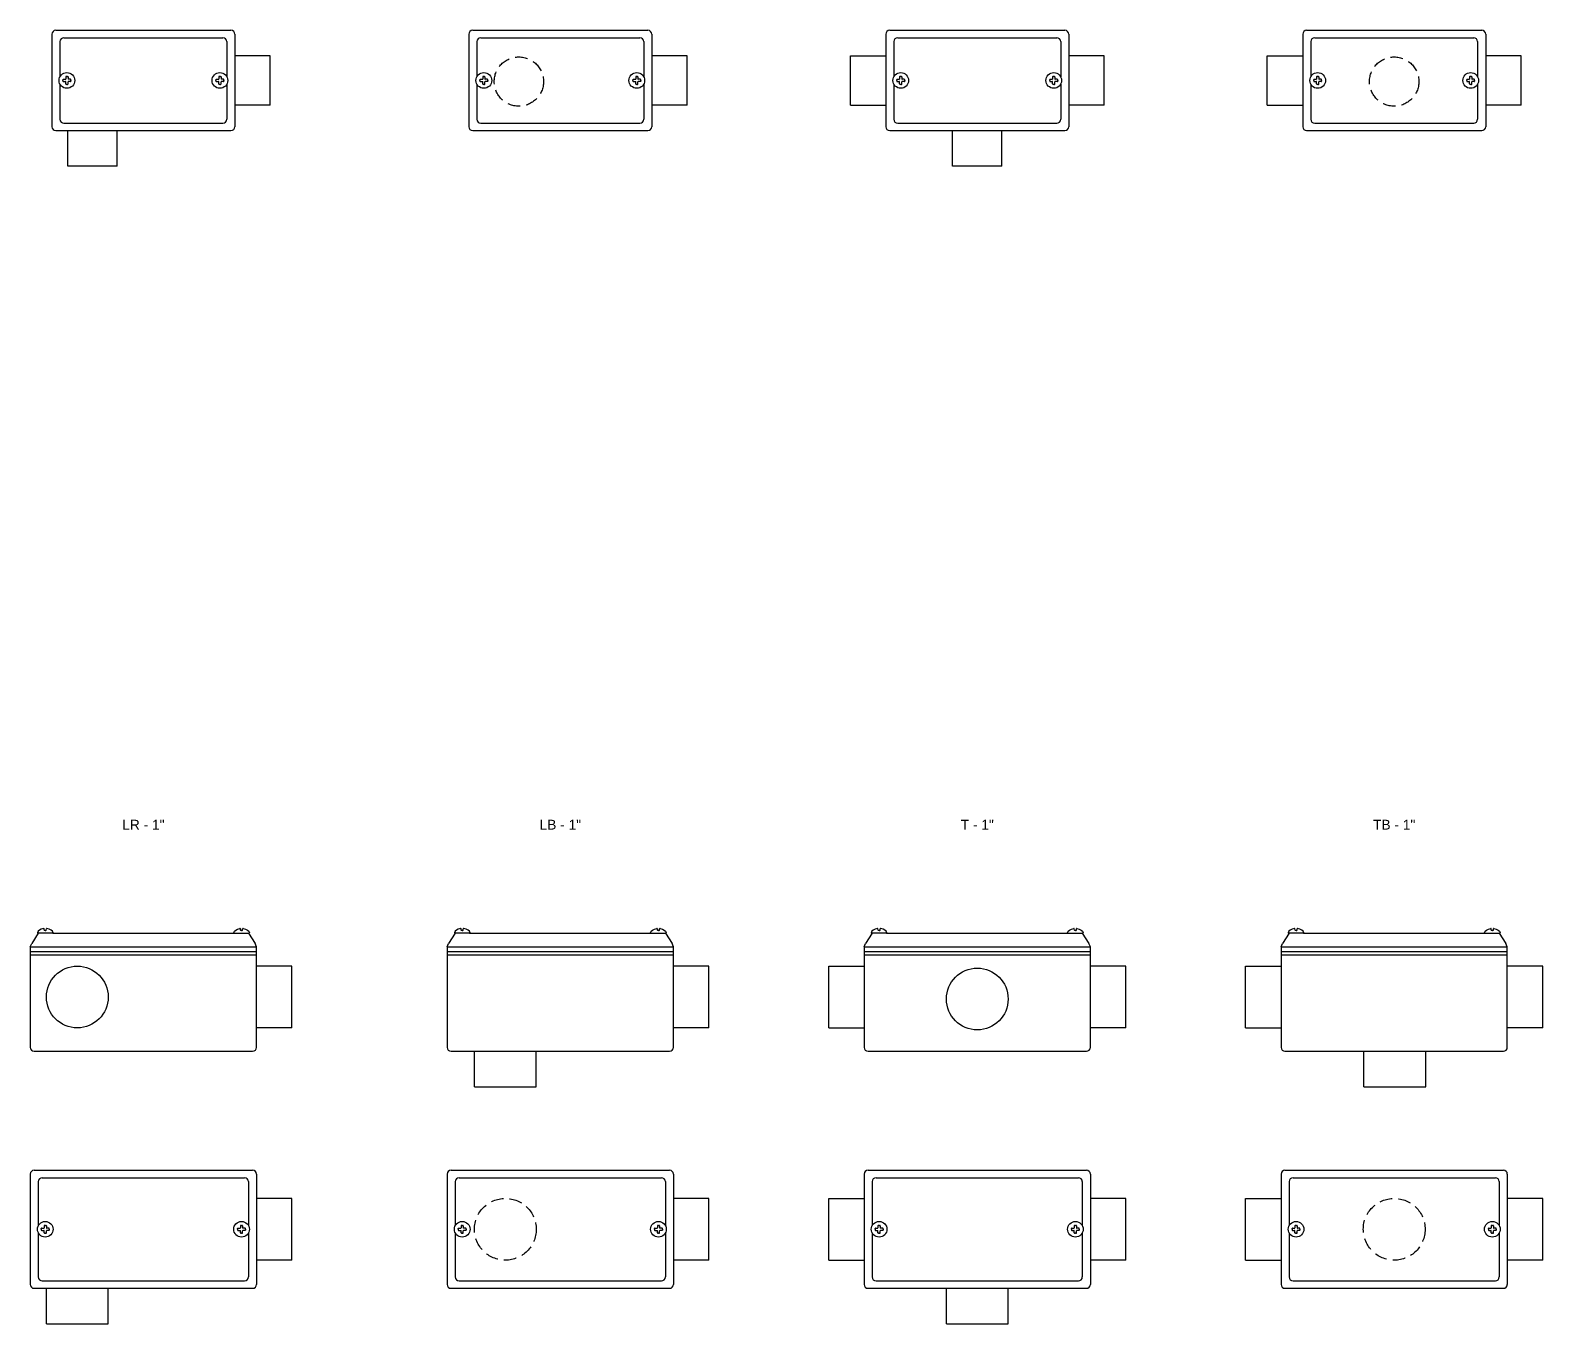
# Model space of a CAD drawing. Header units: millimetres. Extents: x -1637 to 3313, y 823 to 4086.
# Drawn here: x 1237 to 2005, y 2667 to 3324 of the extents above; entities that cross this region are included whole.
import ezdxf
from ezdxf.enums import TextEntityAlignment as Align

# ---------------------------------------------------------------- set-up
doc = ezdxf.new("R2010")
doc.units = ezdxf.units.MM
doc.linetypes.add('HIDDEN', pattern=[9.525, 6.35, -3.175])
doc.layers.add('CONDULETE', color=8, linetype='Continuous')
doc.layers.add('FURO VASADO', color=251, linetype='HIDDEN')
doc.styles.get("Standard").update_dxf_attribs({"font": 'arial.ttf'})

msp = doc.modelspace()

# ---------------------------------------------------------------- linework, layer by layer
at = {"layer": 'CONDULETE'}
for p, q in [((1247.75, 3321.8), (1247.75, 3274.8)), ((1249.75, 3323.8), (1338.75, 3323.8)), ((1340.75, 3321.8), (1340.75, 3274.8)), ((1459.65, 3321.8), (1459.65, 3274.8)), ((1461.65, 3323.8), (1550.65, 3323.8)), ((1552.65, 3321.8), (1552.65, 3274.8)), ((1671.56, 3321.8), (1671.56, 3274.8)), ((1673.56, 3323.8), (1762.56, 3323.8)), ((1764.56, 3321.8), (1764.56, 3274.8)), ((1883.46, 3321.8), (1883.46, 3274.8)), ((1885.46, 3323.8), (1974.46, 3323.8)), ((1976.46, 3321.8), (1976.46, 3274.8)), ((1251.85, 3318.01), (1251.85, 3300.17)), ((1253.85, 3320.01), (1334.65, 3320.01)), ((1336.65, 3318.01), (1336.65, 3300.17)), ((1463.75, 3318.01), (1463.75, 3300.17)), ((1465.75, 3320.01), (1546.56, 3320.01)), ((1548.56, 3318.01), (1548.56, 3300.17)), ((1675.65, 3318.01), (1675.65, 3300.17)), ((1677.65, 3320.01), (1758.46, 3320.01)), ((1760.46, 3318.01), (1760.46, 3300.17)), ((1887.56, 3318.01), (1887.56, 3300.17)), ((1889.56, 3320.01), (1970.37, 3320.01)), ((1972.37, 3318.01), (1972.37, 3300.17)), ((1358.75, 3310.83), (1340.75, 3310.83)), ((1358.75, 3285.78), (1358.75, 3310.83)), ((1570.65, 3310.83), (1552.65, 3310.83)), ((1570.65, 3285.78), (1570.65, 3310.83)), ((1653.56, 3310.83), (1671.56, 3310.83)), ((1653.56, 3285.78), (1653.56, 3310.83)), ((1782.56, 3310.83), (1764.56, 3310.83)), ((1782.56, 3285.78), (1782.56, 3310.83)), ((1865.46, 3310.83), (1883.46, 3310.83)), ((1865.46, 3285.78), (1865.46, 3310.83)), ((1994.46, 3310.83), (1976.46, 3310.83)), ((1994.46, 3285.78), (1994.46, 3310.83)), ((1253.38, 3298.3), (1253.38, 3298.67)), ((1253.38, 3298.3), (1253.38, 3297.93)), ((1253.58, 3298.87), (1254.64, 3298.87)), ((1254.8, 3300.1), (1254.8, 3299.03)), ((1255.37, 3300.3), (1255, 3300.3)), ((1255.37, 3300.3), (1255.74, 3300.3)), ((1255.94, 3300.1), (1255.94, 3299.03)), ((1257.17, 3298.87), (1256.1, 3298.87)), ((1257.37, 3298.3), (1257.37, 3298.67)), ((1257.37, 3298.3), (1257.37, 3297.93)), ((1331.13, 3298.3), (1331.13, 3298.67)), ((1331.13, 3298.3), (1331.13, 3297.93)), ((1331.33, 3298.87), (1332.4, 3298.87)), ((1332.56, 3300.1), (1332.56, 3299.03)), ((1333.13, 3300.3), (1332.76, 3300.3)), ((1333.13, 3300.3), (1333.5, 3300.3)), ((1333.7, 3300.1), (1333.7, 3299.03)), ((1334.92, 3298.87), (1333.86, 3298.87)), ((1335.12, 3298.3), (1335.12, 3298.67)), ((1335.12, 3298.3), (1335.12, 3297.93)), ((1465.28, 3298.3), (1465.28, 3298.67)), ((1465.28, 3298.3), (1465.28, 3297.93)), ((1465.48, 3298.87), (1466.55, 3298.87)), ((1466.71, 3300.1), (1466.71, 3299.03)), ((1467.28, 3300.3), (1466.91, 3300.3)), ((1467.28, 3300.3), (1467.65, 3300.3)), ((1467.85, 3300.1), (1467.85, 3299.03)), ((1469.07, 3298.87), (1468.01, 3298.87)), ((1469.27, 3298.3), (1469.27, 3298.67)), ((1469.27, 3298.3), (1469.27, 3297.93)), ((1543.04, 3298.3), (1543.04, 3298.67)), ((1543.04, 3298.3), (1543.04, 3297.93)), ((1543.24, 3298.87), (1544.3, 3298.87)), ((1544.46, 3300.1), (1544.46, 3299.03)), ((1545.03, 3300.3), (1544.66, 3300.3)), ((1545.03, 3300.3), (1545.4, 3300.3)), ((1545.6, 3300.1), (1545.6, 3299.03)), ((1546.83, 3298.87), (1545.76, 3298.87)), ((1547.03, 3298.3), (1547.03, 3298.67)), ((1547.03, 3298.3), (1547.03, 3297.93)), ((1677.19, 3298.3), (1677.19, 3298.67)), ((1677.19, 3298.3), (1677.19, 3297.93)), ((1677.39, 3298.87), (1678.45, 3298.87)), ((1678.61, 3300.1), (1678.61, 3299.03)), ((1679.18, 3300.3), (1678.81, 3300.3)), ((1679.18, 3300.3), (1679.55, 3300.3)), ((1679.75, 3300.1), (1679.75, 3299.03)), ((1680.98, 3298.87), (1679.91, 3298.87)), ((1681.18, 3298.3), (1681.18, 3298.67)), ((1681.18, 3298.3), (1681.18, 3297.93)), ((1754.94, 3298.3), (1754.94, 3298.67)), ((1754.94, 3298.3), (1754.94, 3297.93)), ((1755.14, 3298.87), (1756.21, 3298.87)), ((1756.37, 3300.1), (1756.37, 3299.03)), ((1756.94, 3300.3), (1756.57, 3300.3)), ((1756.94, 3300.3), (1757.31, 3300.3)), ((1757.51, 3300.1), (1757.51, 3299.03)), ((1758.73, 3298.87), (1757.67, 3298.87)), ((1758.93, 3298.3), (1758.93, 3298.67)), ((1758.93, 3298.3), (1758.93, 3297.93)), ((1889.09, 3298.3), (1889.09, 3298.67)), ((1889.09, 3298.3), (1889.09, 3297.93)), ((1889.29, 3298.87), (1890.36, 3298.87)), ((1890.52, 3300.1), (1890.52, 3299.03)), ((1891.09, 3300.3), (1890.72, 3300.3)), ((1891.09, 3300.3), (1891.46, 3300.3)), ((1891.66, 3300.1), (1891.66, 3299.03)), ((1892.88, 3298.87), (1891.82, 3298.87)), ((1893.08, 3298.3), (1893.08, 3298.67)), ((1893.08, 3298.3), (1893.08, 3297.93)), ((1966.85, 3298.3), (1966.85, 3298.67)), ((1966.85, 3298.3), (1966.85, 3297.93)), ((1967.05, 3298.87), (1968.11, 3298.87)), ((1968.27, 3300.1), (1968.27, 3299.03)), ((1968.84, 3300.3), (1968.47, 3300.3)), ((1968.84, 3300.3), (1969.21, 3300.3)), ((1969.41, 3300.1), (1969.41, 3299.03)), ((1970.64, 3298.87), (1969.57, 3298.87)), ((1970.84, 3298.3), (1970.84, 3298.67)), ((1970.84, 3298.3), (1970.84, 3297.93)), ((1251.85, 3296.44), (1251.85, 3278.6)), ((1253.58, 3297.73), (1254.64, 3297.73)), ((1254.8, 3296.51), (1254.8, 3297.57)), ((1255.37, 3296.31), (1255, 3296.31)), ((1255.37, 3296.31), (1255.74, 3296.31)), ((1255.94, 3296.51), (1255.94, 3297.57)), ((1257.17, 3297.73), (1256.1, 3297.73)), ((1331.33, 3297.73), (1332.4, 3297.73)), ((1332.56, 3296.51), (1332.56, 3297.57)), ((1333.13, 3296.31), (1332.76, 3296.31)), ((1333.13, 3296.31), (1333.5, 3296.31)), ((1333.7, 3296.51), (1333.7, 3297.57)), ((1334.92, 3297.73), (1333.86, 3297.73)), ((1336.65, 3296.44), (1336.65, 3278.6)), ((1463.75, 3296.44), (1463.75, 3278.6)), ((1465.48, 3297.73), (1466.55, 3297.73)), ((1466.71, 3296.51), (1466.71, 3297.57)), ((1467.28, 3296.31), (1466.91, 3296.31)), ((1467.28, 3296.31), (1467.65, 3296.31)), ((1467.85, 3296.51), (1467.85, 3297.57)), ((1469.07, 3297.73), (1468.01, 3297.73)), ((1543.24, 3297.73), (1544.3, 3297.73)), ((1544.46, 3296.51), (1544.46, 3297.57)), ((1545.03, 3296.31), (1544.66, 3296.31)), ((1545.03, 3296.31), (1545.4, 3296.31)), ((1545.6, 3296.51), (1545.6, 3297.57)), ((1546.83, 3297.73), (1545.76, 3297.73)), ((1548.56, 3296.44), (1548.56, 3278.6)), ((1675.65, 3296.44), (1675.65, 3278.6)), ((1677.39, 3297.73), (1678.45, 3297.73)), ((1678.61, 3296.51), (1678.61, 3297.57)), ((1679.18, 3296.31), (1678.81, 3296.31)), ((1679.18, 3296.31), (1679.55, 3296.31)), ((1679.75, 3296.51), (1679.75, 3297.57)), ((1680.98, 3297.73), (1679.91, 3297.73)), ((1755.14, 3297.73), (1756.21, 3297.73)), ((1756.37, 3296.51), (1756.37, 3297.57)), ((1756.94, 3296.31), (1756.57, 3296.31)), ((1756.94, 3296.31), (1757.31, 3296.31)), ((1757.51, 3296.51), (1757.51, 3297.57)), ((1758.73, 3297.73), (1757.67, 3297.73)), ((1760.46, 3296.44), (1760.46, 3278.6)), ((1887.56, 3296.44), (1887.56, 3278.6)), ((1889.29, 3297.73), (1890.36, 3297.73)), ((1890.52, 3296.51), (1890.52, 3297.57)), ((1891.09, 3296.31), (1890.72, 3296.31)), ((1891.09, 3296.31), (1891.46, 3296.31)), ((1891.66, 3296.51), (1891.66, 3297.57)), ((1892.88, 3297.73), (1891.82, 3297.73)), ((1967.05, 3297.73), (1968.11, 3297.73)), ((1968.27, 3296.51), (1968.27, 3297.57)), ((1968.84, 3296.31), (1968.47, 3296.31)), ((1968.84, 3296.31), (1969.21, 3296.31)), ((1969.41, 3296.51), (1969.41, 3297.57)), ((1970.64, 3297.73), (1969.57, 3297.73)), ((1972.37, 3296.44), (1972.37, 3278.6)), ((1358.75, 3285.78), (1340.75, 3285.78)), ((1570.65, 3285.78), (1552.65, 3285.78)), ((1653.56, 3285.78), (1671.56, 3285.78)), ((1782.56, 3285.78), (1764.56, 3285.78)), ((1865.46, 3285.78), (1883.46, 3285.78)), ((1994.46, 3285.78), (1976.46, 3285.78)), ((1253.85, 3276.6), (1334.65, 3276.6)), ((1465.75, 3276.6), (1546.56, 3276.6)), ((1677.65, 3276.6), (1758.46, 3276.6)), ((1889.56, 3276.6), (1970.37, 3276.6)), ((1249.75, 3272.8), (1338.75, 3272.8)), ((1255.92, 3254.8), (1255.92, 3272.8)), ((1280.97, 3254.8), (1280.97, 3272.8)), ((1461.65, 3272.8), (1550.65, 3272.8)), ((1673.56, 3272.8), (1762.56, 3272.8)), ((1705.53, 3254.8), (1705.53, 3272.8)), ((1730.58, 3254.8), (1730.58, 3272.8)), ((1885.46, 3272.8), (1974.46, 3272.8)), ((1280.97, 3254.8), (1255.92, 3254.8)), ((1730.58, 3254.8), (1705.53, 3254.8)), ((1236.75, 2858.12), (1237.47, 2859.78)), ((1240.85, 2864.99), (1237.47, 2859.78)), ((1248.15, 2864.99), (1240.6, 2864.99)), ((1243.85, 2866.62), (1243.8, 2867.18)), ((1244.37, 2866.44), (1244.05, 2866.44)), ((1244.37, 2866.44), (1244.69, 2866.44)), ((1244.89, 2866.62), (1244.94, 2867.18)), ((1248.15, 2864.99), (1340.35, 2864.99)), ((1340.35, 2864.99), (1347.9, 2864.99)), ((1343.61, 2866.62), (1343.56, 2867.18)), ((1344.13, 2866.44), (1343.81, 2866.44)), ((1344.13, 2866.44), (1344.45, 2866.44)), ((1344.65, 2866.62), (1344.7, 2867.18)), ((1347.65, 2864.99), (1351.03, 2859.78)), ((1351.75, 2858.12), (1351.03, 2859.78)), ((1448.65, 2858.12), (1449.38, 2859.78)), ((1452.75, 2864.99), (1449.38, 2859.78)), ((1460.05, 2864.99), (1452.5, 2864.99)), ((1455.76, 2866.62), (1455.71, 2867.18)), ((1456.28, 2866.44), (1455.96, 2866.44)), ((1456.28, 2866.44), (1456.6, 2866.44)), ((1456.8, 2866.62), (1456.85, 2867.18)), ((1460.05, 2864.99), (1552.26, 2864.99)), ((1552.26, 2864.99), (1559.81, 2864.99)), ((1555.51, 2866.62), (1555.46, 2867.18)), ((1556.03, 2866.44), (1555.71, 2866.44)), ((1556.03, 2866.44), (1556.35, 2866.44)), ((1556.55, 2866.62), (1556.6, 2867.18)), ((1559.56, 2864.99), (1562.93, 2859.78)), ((1563.65, 2858.12), (1562.93, 2859.78)), ((1660.56, 2858.12), (1661.28, 2859.78)), ((1664.65, 2864.99), (1661.28, 2859.78)), ((1671.95, 2864.99), (1664.41, 2864.99)), ((1667.66, 2866.62), (1667.61, 2867.18)), ((1668.18, 2866.44), (1667.86, 2866.44)), ((1668.18, 2866.44), (1668.5, 2866.44)), ((1668.7, 2866.62), (1668.75, 2867.18)), ((1671.95, 2864.99), (1764.16, 2864.99)), ((1764.16, 2864.99), (1771.71, 2864.99)), ((1767.42, 2866.62), (1767.37, 2867.18)), ((1767.94, 2866.44), (1767.62, 2866.44)), ((1767.94, 2866.44), (1768.26, 2866.44)), ((1768.46, 2866.62), (1768.51, 2867.18)), ((1771.46, 2864.99), (1774.83, 2859.78)), ((1775.56, 2858.12), (1774.83, 2859.78)), ((1872.46, 2858.12), (1873.19, 2859.78)), ((1876.56, 2864.99), (1873.19, 2859.78)), ((1883.86, 2864.99), (1876.31, 2864.99)), ((1879.57, 2866.62), (1879.52, 2867.18)), ((1880.09, 2866.44), (1879.77, 2866.44)), ((1880.09, 2866.44), (1880.41, 2866.44)), ((1880.6, 2866.62), (1880.66, 2867.18)), ((1883.86, 2864.99), (1976.07, 2864.99)), ((1976.07, 2864.99), (1983.61, 2864.99)), ((1979.32, 2866.62), (1979.27, 2867.18)), ((1979.84, 2866.44), (1979.52, 2866.44)), ((1979.84, 2866.44), (1980.16, 2866.44)), ((1980.36, 2866.62), (1980.41, 2867.18)), ((1983.37, 2864.99), (1986.74, 2859.78)), ((1987.46, 2858.12), (1986.74, 2859.78)), ((1236.75, 2858.12), (1236.75, 2806.99)), ((1236.75, 2858.12), (1351.75, 2858.12)), ((1236.75, 2855.65), (1351.75, 2855.65)), ((1236.75, 2853.99), (1351.75, 2853.99)), ((1351.75, 2806.99), (1351.75, 2858.12)), ((1448.65, 2858.12), (1448.65, 2806.99)), ((1448.65, 2858.12), (1563.65, 2858.12)), ((1448.65, 2855.65), (1563.65, 2855.65)), ((1448.65, 2853.99), (1563.65, 2853.99)), ((1563.65, 2806.99), (1563.65, 2858.12)), ((1660.56, 2858.12), (1660.56, 2806.99)), ((1660.56, 2858.12), (1775.56, 2858.12)), ((1660.56, 2855.65), (1775.56, 2855.65)), ((1660.56, 2853.99), (1775.56, 2853.99)), ((1775.56, 2806.99), (1775.56, 2858.12)), ((1872.46, 2858.12), (1872.46, 2806.99)), ((1872.46, 2858.12), (1987.46, 2858.12)), ((1872.46, 2855.65), (1987.46, 2855.65)), ((1872.46, 2853.99), (1987.46, 2853.99)), ((1987.46, 2806.99), (1987.46, 2858.12)), ((1369.75, 2848.26), (1351.75, 2848.26)), ((1369.75, 2816.86), (1369.75, 2848.26)), ((1581.65, 2848.26), (1563.65, 2848.26)), ((1581.65, 2816.86), (1581.65, 2848.26)), ((1642.56, 2848.26), (1660.56, 2848.26)), ((1642.56, 2816.86), (1642.56, 2848.26)), ((1793.56, 2848.26), (1775.56, 2848.26)), ((1793.56, 2816.86), (1793.56, 2848.26)), ((1854.46, 2848.26), (1872.46, 2848.26)), ((1854.46, 2816.86), (1854.46, 2848.26)), ((2005.46, 2848.26), (1987.46, 2848.26)), ((2005.46, 2816.86), (2005.46, 2848.26)), ((1369.75, 2816.86), (1351.75, 2816.86)), ((1581.65, 2816.86), (1563.65, 2816.86)), ((1642.56, 2816.86), (1660.56, 2816.86)), ((1793.56, 2816.86), (1775.56, 2816.86)), ((1854.46, 2816.86), (1872.46, 2816.86)), ((2005.46, 2816.86), (1987.46, 2816.86)), ((1238.75, 2804.99), (1349.75, 2804.99)), ((1450.65, 2804.99), (1561.65, 2804.99)), ((1462.5, 2786.99), (1462.5, 2804.99)), ((1493.9, 2786.99), (1493.9, 2804.99)), ((1662.56, 2804.99), (1773.56, 2804.99)), ((1874.46, 2804.99), (1985.46, 2804.99)), ((1914.56, 2786.99), (1914.56, 2804.99)), ((1945.96, 2786.99), (1945.96, 2804.99)), ((1462.5, 2786.99), (1493.9, 2786.99)), ((1914.56, 2786.99), (1945.96, 2786.99)), ((1238.75, 2744.56), (1349.75, 2744.56)), ((1450.65, 2744.56), (1561.65, 2744.56)), ((1662.56, 2744.56), (1773.56, 2744.56)), ((1874.46, 2744.56), (1985.46, 2744.56)), ((1236.75, 2742.56), (1236.75, 2686.56)), ((1240.85, 2738.76), (1240.85, 2716.42)), ((1242.85, 2740.76), (1345.65, 2740.76)), ((1347.65, 2738.76), (1347.65, 2716.42)), ((1351.75, 2742.56), (1351.75, 2686.56)), ((1448.65, 2742.56), (1448.65, 2686.56)), ((1452.75, 2738.76), (1452.75, 2716.42)), ((1454.75, 2740.76), (1557.56, 2740.76)), ((1559.56, 2738.76), (1559.56, 2716.42)), ((1563.65, 2742.56), (1563.65, 2686.56)), ((1660.56, 2742.56), (1660.56, 2686.56)), ((1664.65, 2738.76), (1664.65, 2716.42)), ((1666.65, 2740.76), (1769.46, 2740.76)), ((1771.46, 2738.76), (1771.46, 2716.42)), ((1775.56, 2742.56), (1775.56, 2686.56)), ((1872.46, 2742.56), (1872.46, 2686.56)), ((1876.56, 2738.76), (1876.56, 2716.42)), ((1878.56, 2740.76), (1981.37, 2740.76)), ((1983.37, 2738.76), (1983.37, 2716.42)), ((1987.46, 2742.56), (1987.46, 2686.56)), ((1369.75, 2730.26), (1351.75, 2730.26)), ((1369.75, 2698.86), (1369.75, 2730.26)), ((1581.65, 2730.26), (1563.65, 2730.26)), ((1581.65, 2698.86), (1581.65, 2730.26)), ((1642.56, 2730.26), (1660.56, 2730.26)), ((1642.56, 2698.86), (1642.56, 2730.26)), ((1793.56, 2730.26), (1775.56, 2730.26)), ((1793.56, 2698.86), (1793.56, 2730.26)), ((1854.46, 2730.26), (1872.46, 2730.26)), ((1854.46, 2698.86), (1854.46, 2730.26)), ((2005.46, 2730.26), (1987.46, 2730.26)), ((2005.46, 2698.86), (2005.46, 2730.26)), ((1242.38, 2714.56), (1242.38, 2714.93)), ((1242.38, 2714.56), (1242.38, 2714.19)), ((1242.58, 2715.13), (1243.64, 2715.13)), ((1242.58, 2713.99), (1243.64, 2713.99)), ((1243.8, 2716.35), (1243.8, 2715.29)), ((1243.8, 2712.76), (1243.8, 2713.83)), ((1244.37, 2716.55), (1244, 2716.55)), ((1244.37, 2716.55), (1244.74, 2716.55)), ((1244.94, 2716.35), (1244.94, 2715.29)), ((1244.94, 2712.76), (1244.94, 2713.83)), ((1246.17, 2715.13), (1245.1, 2715.13)), ((1246.17, 2713.99), (1245.1, 2713.99)), ((1246.37, 2714.56), (1246.37, 2714.93)), ((1246.37, 2714.56), (1246.37, 2714.19)), ((1342.13, 2714.56), (1342.13, 2714.93)), ((1342.13, 2714.56), (1342.13, 2714.19)), ((1342.33, 2715.13), (1343.4, 2715.13)), ((1342.33, 2713.99), (1343.4, 2713.99)), ((1343.56, 2716.35), (1343.56, 2715.29)), ((1343.56, 2712.76), (1343.56, 2713.83)), ((1344.13, 2716.55), (1343.76, 2716.55)), ((1344.13, 2716.55), (1344.5, 2716.55)), ((1344.7, 2716.35), (1344.7, 2715.29)), ((1344.7, 2712.76), (1344.7, 2713.83)), ((1345.92, 2715.13), (1344.86, 2715.13)), ((1345.92, 2713.99), (1344.86, 2713.99)), ((1346.12, 2714.56), (1346.12, 2714.93)), ((1346.12, 2714.56), (1346.12, 2714.19)), ((1454.28, 2714.56), (1454.28, 2714.93)), ((1454.28, 2714.56), (1454.28, 2714.19)), ((1454.48, 2715.13), (1455.55, 2715.13)), ((1454.48, 2713.99), (1455.55, 2713.99)), ((1455.71, 2716.35), (1455.71, 2715.29)), ((1455.71, 2712.76), (1455.71, 2713.83)), ((1456.28, 2716.55), (1455.91, 2716.55)), ((1456.28, 2716.55), (1456.65, 2716.55)), ((1456.85, 2716.35), (1456.85, 2715.29)), ((1456.85, 2712.76), (1456.85, 2713.83)), ((1458.07, 2715.13), (1457.01, 2715.13)), ((1458.07, 2713.99), (1457.01, 2713.99)), ((1458.27, 2714.56), (1458.27, 2714.93)), ((1458.27, 2714.56), (1458.27, 2714.19)), ((1554.04, 2714.56), (1554.04, 2714.93)), ((1554.04, 2714.56), (1554.04, 2714.19)), ((1554.24, 2715.13), (1555.3, 2715.13)), ((1554.24, 2713.99), (1555.3, 2713.99)), ((1555.46, 2716.35), (1555.46, 2715.29)), ((1555.46, 2712.76), (1555.46, 2713.83)), ((1556.03, 2716.55), (1555.66, 2716.55)), ((1556.03, 2716.55), (1556.4, 2716.55)), ((1556.6, 2716.35), (1556.6, 2715.29)), ((1556.6, 2712.76), (1556.6, 2713.83)), ((1557.83, 2715.13), (1556.76, 2715.13)), ((1557.83, 2713.99), (1556.76, 2713.99)), ((1558.03, 2714.56), (1558.03, 2714.93)), ((1558.03, 2714.56), (1558.03, 2714.19)), ((1666.19, 2714.56), (1666.19, 2714.93)), ((1666.19, 2714.56), (1666.19, 2714.19)), ((1666.39, 2715.13), (1667.45, 2715.13)), ((1666.39, 2713.99), (1667.45, 2713.99)), ((1667.61, 2716.35), (1667.61, 2715.29)), ((1667.61, 2712.76), (1667.61, 2713.83)), ((1668.18, 2716.55), (1667.81, 2716.55)), ((1668.18, 2716.55), (1668.55, 2716.55)), ((1668.75, 2716.35), (1668.75, 2715.29)), ((1668.75, 2712.76), (1668.75, 2713.83)), ((1669.98, 2715.13), (1668.91, 2715.13)), ((1669.98, 2713.99), (1668.91, 2713.99)), ((1670.18, 2714.56), (1670.18, 2714.93)), ((1670.18, 2714.56), (1670.18, 2714.19)), ((1765.94, 2714.56), (1765.94, 2714.93)), ((1765.94, 2714.56), (1765.94, 2714.19)), ((1766.14, 2715.13), (1767.21, 2715.13)), ((1766.14, 2713.99), (1767.21, 2713.99)), ((1767.37, 2716.35), (1767.37, 2715.29)), ((1767.37, 2712.76), (1767.37, 2713.83)), ((1767.94, 2716.55), (1767.57, 2716.55)), ((1767.94, 2716.55), (1768.31, 2716.55)), ((1768.51, 2716.35), (1768.51, 2715.29)), ((1768.51, 2712.76), (1768.51, 2713.83)), ((1769.73, 2715.13), (1768.67, 2715.13)), ((1769.73, 2713.99), (1768.67, 2713.99)), ((1769.93, 2714.56), (1769.93, 2714.93)), ((1769.93, 2714.56), (1769.93, 2714.19)), ((1878.09, 2714.56), (1878.09, 2714.93)), ((1878.09, 2714.56), (1878.09, 2714.19)), ((1878.29, 2715.13), (1879.36, 2715.13)), ((1878.29, 2713.99), (1879.36, 2713.99)), ((1879.52, 2716.35), (1879.52, 2715.29)), ((1879.52, 2712.76), (1879.52, 2713.83)), ((1880.09, 2716.55), (1879.72, 2716.55)), ((1880.09, 2716.55), (1880.46, 2716.55)), ((1880.66, 2716.35), (1880.66, 2715.29)), ((1880.66, 2712.76), (1880.66, 2713.83)), ((1881.88, 2715.13), (1880.82, 2715.13)), ((1881.88, 2713.99), (1880.82, 2713.99)), ((1882.08, 2714.56), (1882.08, 2714.93)), ((1882.08, 2714.56), (1882.08, 2714.19)), ((1977.85, 2714.56), (1977.85, 2714.93)), ((1977.85, 2714.56), (1977.85, 2714.19)), ((1978.05, 2715.13), (1979.11, 2715.13)), ((1978.05, 2713.99), (1979.11, 2713.99)), ((1979.27, 2716.35), (1979.27, 2715.29)), ((1979.27, 2712.76), (1979.27, 2713.83)), ((1979.84, 2716.55), (1979.47, 2716.55)), ((1979.84, 2716.55), (1980.21, 2716.55)), ((1980.41, 2716.35), (1980.41, 2715.29)), ((1980.41, 2712.76), (1980.41, 2713.83)), ((1981.64, 2715.13), (1980.57, 2715.13)), ((1981.64, 2713.99), (1980.57, 2713.99)), ((1981.84, 2714.56), (1981.84, 2714.93)), ((1981.84, 2714.56), (1981.84, 2714.19)), ((1240.85, 2712.69), (1240.85, 2690.35)), ((1240.85, 2708.19), (1240.85, 2690.35)), ((1244.37, 2712.56), (1244, 2712.56)), ((1244.37, 2712.56), (1244.74, 2712.56)), ((1344.13, 2712.56), (1343.76, 2712.56)), ((1344.13, 2712.56), (1344.5, 2712.56)), ((1347.65, 2712.69), (1347.65, 2690.35)), ((1347.65, 2708.19), (1347.65, 2690.35)), ((1452.75, 2712.69), (1452.75, 2690.35)), ((1452.75, 2708.19), (1452.75, 2690.35)), ((1456.28, 2712.56), (1455.91, 2712.56)), ((1456.28, 2712.56), (1456.65, 2712.56)), ((1556.03, 2712.56), (1555.66, 2712.56)), ((1556.03, 2712.56), (1556.4, 2712.56)), ((1559.56, 2712.69), (1559.56, 2690.35)), ((1559.56, 2708.19), (1559.56, 2690.35)), ((1664.65, 2712.69), (1664.65, 2690.35)), ((1664.65, 2708.19), (1664.65, 2690.35)), ((1668.18, 2712.56), (1667.81, 2712.56)), ((1668.18, 2712.56), (1668.55, 2712.56)), ((1767.94, 2712.56), (1767.57, 2712.56)), ((1767.94, 2712.56), (1768.31, 2712.56)), ((1771.46, 2712.69), (1771.46, 2690.35)), ((1771.46, 2708.19), (1771.46, 2690.35)), ((1876.56, 2712.69), (1876.56, 2690.35)), ((1876.56, 2708.19), (1876.56, 2690.35)), ((1880.09, 2712.56), (1879.72, 2712.56)), ((1880.09, 2712.56), (1880.46, 2712.56)), ((1979.84, 2712.56), (1979.47, 2712.56)), ((1979.84, 2712.56), (1980.21, 2712.56)), ((1983.37, 2712.69), (1983.37, 2690.35)), ((1983.37, 2708.19), (1983.37, 2690.35)), ((1369.75, 2698.86), (1351.75, 2698.86)), ((1581.65, 2698.86), (1563.65, 2698.86)), ((1642.56, 2698.86), (1660.56, 2698.86)), ((1793.56, 2698.86), (1775.56, 2698.86)), ((1854.46, 2698.86), (1872.46, 2698.86)), ((2005.46, 2698.86), (1987.46, 2698.86)), ((1238.75, 2684.56), (1349.75, 2684.56)), ((1242.85, 2688.35), (1345.65, 2688.35)), ((1244.95, 2666.56), (1244.95, 2684.56)), ((1276.35, 2666.56), (1276.35, 2684.56)), ((1450.65, 2684.56), (1561.65, 2684.56)), ((1454.75, 2688.35), (1557.56, 2688.35)), ((1662.56, 2684.56), (1773.56, 2684.56)), ((1666.65, 2688.35), (1769.46, 2688.35)), ((1702.36, 2666.56), (1702.36, 2684.56)), ((1733.76, 2666.56), (1733.76, 2684.56)), ((1874.46, 2684.56), (1985.46, 2684.56)), ((1878.56, 2688.35), (1981.37, 2688.35)), ((1244.95, 2666.56), (1276.35, 2666.56)), ((1702.36, 2666.56), (1733.76, 2666.56))]:
    msp.add_line(p, q, dxfattribs=at)
for centre, radius in [((1255.37, 3298.3), 3.99), ((1333.13, 3298.3), 3.99), ((1467.28, 3298.3), 3.99), ((1545.03, 3298.3), 3.99), ((1679.18, 3298.3), 3.99), ((1756.94, 3298.3), 3.99), ((1891.09, 3298.3), 3.99), ((1968.84, 3298.3), 3.99), ((1260.65, 2832.56), 15.7), ((1718.06, 2831.56), 15.7), ((1244.37, 2714.56), 3.99), ((1344.13, 2714.56), 3.99), ((1456.28, 2714.56), 3.99), ((1556.03, 2714.56), 3.99), ((1668.18, 2714.56), 3.99), ((1767.94, 2714.56), 3.99), ((1880.09, 2714.56), 3.99), ((1979.84, 2714.56), 3.99)]:
    msp.add_circle(centre, radius, dxfattribs=at)
for centre, radius, start, end in [((1249.75, 3321.8), 2, 90, 180), ((1338.75, 3321.8), 2, 0, 90), ((1461.65, 3321.8), 2, 90, 180), ((1550.65, 3321.8), 2, 0, 90), ((1673.56, 3321.8), 2, 90, 180), ((1762.56, 3321.8), 2, 0, 90), ((1885.46, 3321.8), 2, 90, 180), ((1974.46, 3321.8), 2, 0, 90), ((1253.85, 3318.01), 2, 90, 180), ((1334.65, 3318.01), 2, 0, 90), ((1465.75, 3318.01), 2, 90, 180), ((1546.56, 3318.01), 2, 0, 90), ((1677.65, 3318.01), 2, 90, 180), ((1758.46, 3318.01), 2, 0, 90), ((1889.56, 3318.01), 2, 90, 180), ((1970.37, 3318.01), 2, 0, 90), ((1253.58, 3298.67), 0.2, 90, 180), ((1253.58, 3297.93), 0.2, 180, 270), ((1254.64, 3299.03), 0.16, 270, 0), ((1255, 3300.1), 0.2, 90, 180), ((1255.74, 3300.1), 0.2, 0, 90), ((1256.1, 3299.03), 0.16, 180, 270), ((1257.17, 3298.67), 0.2, 0, 90), ((1257.17, 3297.93), 0.2, 270, 0), ((1331.33, 3298.67), 0.2, 90, 180), ((1331.33, 3297.93), 0.2, 180, 270), ((1332.4, 3299.03), 0.16, 270, 0), ((1332.76, 3300.1), 0.2, 90, 180), ((1333.5, 3300.1), 0.2, 0, 90), ((1333.86, 3299.03), 0.16, 180, 270), ((1334.92, 3298.67), 0.2, 0, 90), ((1334.92, 3297.93), 0.2, 270, 0), ((1465.48, 3298.67), 0.2, 90, 180), ((1465.48, 3297.93), 0.2, 180, 270), ((1466.55, 3299.03), 0.16, 270, 0), ((1466.91, 3300.1), 0.2, 90, 180), ((1467.65, 3300.1), 0.2, 0, 90), ((1468.01, 3299.03), 0.16, 180, 270), ((1469.07, 3298.67), 0.2, 0, 90), ((1469.07, 3297.93), 0.2, 270, 0), ((1543.24, 3298.67), 0.2, 90, 180), ((1543.24, 3297.93), 0.2, 180, 270), ((1544.3, 3299.03), 0.16, 270, 0), ((1544.66, 3300.1), 0.2, 90, 180), ((1545.4, 3300.1), 0.2, 0, 90), ((1545.76, 3299.03), 0.16, 180, 270), ((1546.83, 3298.67), 0.2, 0, 90), ((1546.83, 3297.93), 0.2, 270, 0), ((1677.39, 3298.67), 0.2, 90, 180), ((1677.39, 3297.93), 0.2, 180, 270), ((1678.45, 3299.03), 0.16, 270, 0), ((1678.81, 3300.1), 0.2, 90, 180), ((1679.55, 3300.1), 0.2, 0, 90), ((1679.91, 3299.03), 0.16, 180, 270), ((1680.98, 3298.67), 0.2, 0, 90), ((1680.98, 3297.93), 0.2, 270, 0), ((1755.14, 3298.67), 0.2, 90, 180), ((1755.14, 3297.93), 0.2, 180, 270), ((1756.21, 3299.03), 0.16, 270, 0), ((1756.57, 3300.1), 0.2, 90, 180), ((1757.31, 3300.1), 0.2, 0, 90), ((1757.67, 3299.03), 0.16, 180, 270), ((1758.73, 3298.67), 0.2, 0, 90), ((1758.73, 3297.93), 0.2, 270, 0), ((1889.29, 3298.67), 0.2, 90, 180), ((1889.29, 3297.93), 0.2, 180, 270), ((1890.36, 3299.03), 0.16, 270, 0), ((1890.72, 3300.1), 0.2, 90, 180), ((1891.46, 3300.1), 0.2, 0, 90), ((1891.82, 3299.03), 0.16, 180, 270), ((1892.88, 3298.67), 0.2, 0, 90), ((1892.88, 3297.93), 0.2, 270, 0), ((1967.05, 3298.67), 0.2, 90, 180), ((1967.05, 3297.93), 0.2, 180, 270), ((1968.11, 3299.03), 0.16, 270, 0), ((1968.47, 3300.1), 0.2, 90, 180), ((1969.21, 3300.1), 0.2, 0, 90), ((1969.57, 3299.03), 0.16, 180, 270), ((1970.64, 3298.67), 0.2, 0, 90), ((1970.64, 3297.93), 0.2, 270, 0), ((1254.64, 3297.57), 0.16, 0, 90), ((1255, 3296.51), 0.2, 180, 270), ((1255.74, 3296.51), 0.2, 270, 0), ((1256.1, 3297.57), 0.16, 90, 180), ((1332.4, 3297.57), 0.16, 0, 90), ((1332.76, 3296.51), 0.2, 180, 270), ((1333.5, 3296.51), 0.2, 270, 0), ((1333.86, 3297.57), 0.16, 90, 180), ((1466.55, 3297.57), 0.16, 0, 90), ((1466.91, 3296.51), 0.2, 180, 270), ((1467.65, 3296.51), 0.2, 270, 0), ((1468.01, 3297.57), 0.16, 90, 180), ((1544.3, 3297.57), 0.16, 0, 90), ((1544.66, 3296.51), 0.2, 180, 270), ((1545.4, 3296.51), 0.2, 270, 0), ((1545.76, 3297.57), 0.16, 90, 180), ((1678.45, 3297.57), 0.16, 0, 90), ((1678.81, 3296.51), 0.2, 180, 270), ((1679.55, 3296.51), 0.2, 270, 0), ((1679.91, 3297.57), 0.16, 90, 180), ((1756.21, 3297.57), 0.16, 0, 90), ((1756.57, 3296.51), 0.2, 180, 270), ((1757.31, 3296.51), 0.2, 270, 0), ((1757.67, 3297.57), 0.16, 90, 180), ((1890.36, 3297.57), 0.16, 0, 90), ((1890.72, 3296.51), 0.2, 180, 270), ((1891.46, 3296.51), 0.2, 270, 0), ((1891.82, 3297.57), 0.16, 90, 180), ((1968.11, 3297.57), 0.16, 0, 90), ((1968.47, 3296.51), 0.2, 180, 270), ((1969.21, 3296.51), 0.2, 270, 0), ((1969.57, 3297.57), 0.16, 90, 180), ((1249.75, 3274.8), 2, 180, 270), ((1253.85, 3278.6), 2, 180, 270), ((1334.65, 3278.6), 2, 270, 0), ((1338.75, 3274.8), 2, 270, 0), ((1461.65, 3274.8), 2, 180, 270), ((1465.75, 3278.6), 2, 180, 270), ((1546.56, 3278.6), 2, 270, 0), ((1550.65, 3274.8), 2, 270, 0), ((1673.56, 3274.8), 2, 180, 270), ((1677.65, 3278.6), 2, 180, 270), ((1758.46, 3278.6), 2, 270, 0), ((1762.56, 3274.8), 2, 270, 0), ((1885.46, 3274.8), 2, 180, 270), ((1889.56, 3278.6), 2, 180, 270), ((1970.37, 3278.6), 2, 270, 0), ((1974.46, 3274.8), 2, 270, 0), ((1243.6, 2867.16), 0.2, 5.15271, 97.00038), ((1245.14, 2867.16), 0.2, 82.99962, 174.84729), ((1343.36, 2867.16), 0.2, 5.15271, 97.00038), ((1344.9, 2867.16), 0.2, 82.99962, 174.84729), ((1455.51, 2867.16), 0.2, 5.15271, 97.00038), ((1457.05, 2867.16), 0.2, 82.99962, 174.84729), ((1555.26, 2867.16), 0.2, 5.15271, 97.00038), ((1556.8, 2867.16), 0.2, 82.99962, 174.84729), ((1667.41, 2867.16), 0.2, 5.15271, 97.00038), ((1668.95, 2867.16), 0.2, 82.99962, 174.84729), ((1767.17, 2867.16), 0.2, 5.15271, 97.00038), ((1768.7, 2867.16), 0.2, 82.99962, 174.84729), ((1879.32, 2867.16), 0.2, 5.15271, 97.00038), ((1880.85, 2867.16), 0.2, 82.99962, 174.84729), ((1979.07, 2867.16), 0.2, 5.15271, 97.00038), ((1980.61, 2867.16), 0.2, 82.99962, 174.84729), ((1240.6, 2865.19), 0.2, 170.96153, 270), ((1244.05, 2866.64), 0.2, 185.15271, 270), ((1244.69, 2866.64), 0.2, 270, 354.84729), ((1248.15, 2865.19), 0.2, 270, 9.03847), ((1340.35, 2865.19), 0.2, 170.96153, 270), ((1343.81, 2866.64), 0.2, 185.15271, 270), ((1344.45, 2866.64), 0.2, 270, 354.84729), ((1347.9, 2865.19), 0.2, 270, 9.03847), ((1452.5, 2865.19), 0.2, 170.96153, 270), ((1455.96, 2866.64), 0.2, 185.15271, 270), ((1456.6, 2866.64), 0.2, 270, 354.84729), ((1460.05, 2865.19), 0.2, 270, 9.03847), ((1552.26, 2865.19), 0.2, 170.96153, 270), ((1555.71, 2866.64), 0.2, 185.15271, 270), ((1556.35, 2866.64), 0.2, 270, 354.84729), ((1559.81, 2865.19), 0.2, 270, 9.03847), ((1664.41, 2865.19), 0.2, 170.96153, 270), ((1667.86, 2866.64), 0.2, 185.15271, 270), ((1668.5, 2866.64), 0.2, 270, 354.84729), ((1671.95, 2865.19), 0.2, 270, 9.03847), ((1764.16, 2865.19), 0.2, 170.96153, 270), ((1767.62, 2866.64), 0.2, 185.15271, 270), ((1768.26, 2866.64), 0.2, 270, 354.84729), ((1771.71, 2865.19), 0.2, 270, 9.03847), ((1876.31, 2865.19), 0.2, 170.96153, 270), ((1879.77, 2866.64), 0.2, 185.15271, 270), ((1880.41, 2866.64), 0.2, 270, 354.84729), ((1883.86, 2865.19), 0.2, 270, 9.03847), ((1976.07, 2865.19), 0.2, 170.96153, 270), ((1979.52, 2866.64), 0.2, 185.15271, 270), ((1980.16, 2866.64), 0.2, 270, 354.84729), ((1983.61, 2865.19), 0.2, 270, 9.03847), ((1238.75, 2806.99), 2, 180, 270), ((1349.75, 2806.99), 2, 270, 0), ((1450.65, 2806.99), 2, 180, 270), ((1561.65, 2806.99), 2, 270, 0), ((1662.56, 2806.99), 2, 180, 270), ((1773.56, 2806.99), 2, 270, 0), ((1874.46, 2806.99), 2, 180, 270), ((1985.46, 2806.99), 2, 270, 0), ((1238.75, 2742.56), 2, 90, 180), ((1349.75, 2742.56), 2, 0, 90), ((1450.65, 2742.56), 2, 90, 180), ((1561.65, 2742.56), 2, 0, 90), ((1662.56, 2742.56), 2, 90, 180), ((1773.56, 2742.56), 2, 0, 90), ((1874.46, 2742.56), 2, 90, 180), ((1985.46, 2742.56), 2, 0, 90), ((1242.85, 2738.76), 2, 90, 180), ((1345.65, 2738.76), 2, 0, 90), ((1454.75, 2738.76), 2, 90, 180), ((1557.56, 2738.76), 2, 0, 90), ((1666.65, 2738.76), 2, 90, 180), ((1769.46, 2738.76), 2, 0, 90), ((1878.56, 2738.76), 2, 90, 180), ((1981.37, 2738.76), 2, 0, 90), ((1242.58, 2714.93), 0.2, 90, 180), ((1242.58, 2714.19), 0.2, 180, 270), ((1243.64, 2715.29), 0.16, 270, 0), ((1243.64, 2713.83), 0.16, 0, 90), ((1244, 2716.35), 0.2, 90, 180), ((1244.74, 2716.35), 0.2, 0, 90), ((1245.1, 2715.29), 0.16, 180, 270), ((1245.1, 2713.83), 0.16, 90, 180), ((1246.17, 2714.93), 0.2, 0, 90), ((1246.17, 2714.19), 0.2, 270, 0), ((1342.33, 2714.93), 0.2, 90, 180), ((1342.33, 2714.19), 0.2, 180, 270), ((1343.4, 2715.29), 0.16, 270, 0), ((1343.4, 2713.83), 0.16, 0, 90), ((1343.76, 2716.35), 0.2, 90, 180), ((1344.5, 2716.35), 0.2, 0, 90), ((1344.86, 2715.29), 0.16, 180, 270), ((1344.86, 2713.83), 0.16, 90, 180), ((1345.92, 2714.93), 0.2, 0, 90), ((1345.92, 2714.19), 0.2, 270, 0), ((1454.48, 2714.93), 0.2, 90, 180), ((1454.48, 2714.19), 0.2, 180, 270), ((1455.55, 2715.29), 0.16, 270, 0), ((1455.55, 2713.83), 0.16, 0, 90), ((1455.91, 2716.35), 0.2, 90, 180), ((1456.65, 2716.35), 0.2, 0, 90), ((1457.01, 2715.29), 0.16, 180, 270), ((1457.01, 2713.83), 0.16, 90, 180), ((1458.07, 2714.93), 0.2, 0, 90), ((1458.07, 2714.19), 0.2, 270, 0), ((1554.24, 2714.93), 0.2, 90, 180), ((1554.24, 2714.19), 0.2, 180, 270), ((1555.3, 2715.29), 0.16, 270, 0), ((1555.3, 2713.83), 0.16, 0, 90), ((1555.66, 2716.35), 0.2, 90, 180), ((1556.4, 2716.35), 0.2, 0, 90), ((1556.76, 2715.29), 0.16, 180, 270), ((1556.76, 2713.83), 0.16, 90, 180), ((1557.83, 2714.93), 0.2, 0, 90), ((1557.83, 2714.19), 0.2, 270, 0), ((1666.39, 2714.93), 0.2, 90, 180), ((1666.39, 2714.19), 0.2, 180, 270), ((1667.45, 2715.29), 0.16, 270, 0), ((1667.45, 2713.83), 0.16, 0, 90), ((1667.81, 2716.35), 0.2, 90, 180), ((1668.55, 2716.35), 0.2, 0, 90), ((1668.91, 2715.29), 0.16, 180, 270), ((1668.91, 2713.83), 0.16, 90, 180), ((1669.98, 2714.93), 0.2, 0, 90), ((1669.98, 2714.19), 0.2, 270, 0), ((1766.14, 2714.93), 0.2, 90, 180), ((1766.14, 2714.19), 0.2, 180, 270), ((1767.21, 2715.29), 0.16, 270, 0), ((1767.21, 2713.83), 0.16, 0, 90), ((1767.57, 2716.35), 0.2, 90, 180), ((1768.31, 2716.35), 0.2, 0, 90), ((1768.67, 2715.29), 0.16, 180, 270), ((1768.67, 2713.83), 0.16, 90, 180), ((1769.73, 2714.93), 0.2, 0, 90), ((1769.73, 2714.19), 0.2, 270, 0), ((1878.29, 2714.93), 0.2, 90, 180), ((1878.29, 2714.19), 0.2, 180, 270), ((1879.36, 2715.29), 0.16, 270, 0), ((1879.36, 2713.83), 0.16, 0, 90), ((1879.72, 2716.35), 0.2, 90, 180), ((1880.46, 2716.35), 0.2, 0, 90), ((1880.82, 2715.29), 0.16, 180, 270), ((1880.82, 2713.83), 0.16, 90, 180), ((1881.88, 2714.93), 0.2, 0, 90), ((1881.88, 2714.19), 0.2, 270, 0), ((1978.05, 2714.93), 0.2, 90, 180), ((1978.05, 2714.19), 0.2, 180, 270), ((1979.11, 2715.29), 0.16, 270, 0), ((1979.11, 2713.83), 0.16, 0, 90), ((1979.47, 2716.35), 0.2, 90, 180), ((1980.21, 2716.35), 0.2, 0, 90), ((1980.57, 2715.29), 0.16, 180, 270), ((1980.57, 2713.83), 0.16, 90, 180), ((1981.64, 2714.93), 0.2, 0, 90), ((1981.64, 2714.19), 0.2, 270, 0), ((1244, 2712.76), 0.2, 180, 270), ((1244.74, 2712.76), 0.2, 270, 0), ((1343.76, 2712.76), 0.2, 180, 270), ((1344.5, 2712.76), 0.2, 270, 0), ((1455.91, 2712.76), 0.2, 180, 270), ((1456.65, 2712.76), 0.2, 270, 0), ((1555.66, 2712.76), 0.2, 180, 270), ((1556.4, 2712.76), 0.2, 270, 0), ((1667.81, 2712.76), 0.2, 180, 270), ((1668.55, 2712.76), 0.2, 270, 0), ((1767.57, 2712.76), 0.2, 180, 270), ((1768.31, 2712.76), 0.2, 270, 0), ((1879.72, 2712.76), 0.2, 180, 270), ((1880.46, 2712.76), 0.2, 270, 0), ((1979.47, 2712.76), 0.2, 180, 270), ((1980.21, 2712.76), 0.2, 270, 0), ((1238.75, 2686.56), 2, 180, 270), ((1242.85, 2690.35), 2, 180, 270), ((1345.65, 2690.35), 2, 270, 0), ((1349.75, 2686.56), 2, 270, 0), ((1450.65, 2686.56), 2, 180, 270), ((1454.75, 2690.35), 2, 180, 270), ((1557.56, 2690.35), 2, 270, 0), ((1561.65, 2686.56), 2, 270, 0), ((1662.56, 2686.56), 2, 180, 270), ((1666.65, 2690.35), 2, 180, 270), ((1769.46, 2690.35), 2, 270, 0), ((1773.56, 2686.56), 2, 270, 0), ((1874.46, 2686.56), 2, 180, 270), ((1878.56, 2690.35), 2, 180, 270), ((1981.37, 2690.35), 2, 270, 0), ((1985.46, 2686.56), 2, 270, 0)]:
    msp.add_arc(centre, radius, start, end, dxfattribs=at)
for centre, start_param, end_param in [((1244.37, 2864.99), 1.770953, 3.045608), ((1244.37, 2864.99), 0.095985, 1.37064), ((1456.28, 2864.99), 1.770953, 3.045608), ((1456.28, 2864.99), 0.095985, 1.37064), ((1668.18, 2864.99), 1.770953, 3.045608), ((1668.18, 2864.99), 0.095985, 1.37064), ((1880.09, 2864.99), 1.770953, 3.045608), ((1880.09, 2864.99), 0.095985, 1.37064)]:
    msp.add_ellipse(centre, major_axis=(3.99, 0), ratio=0.605263, start_param=start_param, end_param=end_param, dxfattribs=at)
at = {"layer": 'CONDULETE', "extrusion": (0, 0, -1)}
for centre, start_param, end_param in [((1344.13, 2864.99), 0.095985, 1.37064), ((1344.13, 2864.99), 1.770953, 3.045608), ((1556.03, 2864.99), 0.095985, 1.37064), ((1556.03, 2864.99), 1.770953, 3.045608), ((1767.94, 2864.99), 0.095985, 1.37064), ((1767.94, 2864.99), 1.770953, 3.045608), ((1979.84, 2864.99), 0.095985, 1.37064), ((1979.84, 2864.99), 1.770953, 3.045608)]:
    msp.add_ellipse(centre, major_axis=(-3.99, 0), ratio=0.605263, start_param=start_param, end_param=end_param, dxfattribs=at)
at = {"layer": 'FURO VASADO', "linetype": 'HIDDEN'}
for centre, radius in [((1485.09, 3297.73), 12.53), ((1929.96, 3297.73), 12.53), ((1478.2, 2714.56), 15.7), ((1929.96, 2714.56), 15.7)]:
    msp.add_circle(centre, radius, dxfattribs=at)

# ---------------------------------------------------------------- texts
at = {"color": 1}
for s, p in [('LR - 1"', (1294.25, 2917.64)), ('LB - 1"', (1506.15, 2917.64)), ('T - 1"', (1718.06, 2917.64)), ('TB - 1"', (1929.96, 2917.64))]:
    msp.add_text(s, height=5, dxfattribs=at).set_placement(p, align=Align.CENTER)

doc.saveas('drawing.dxf')
